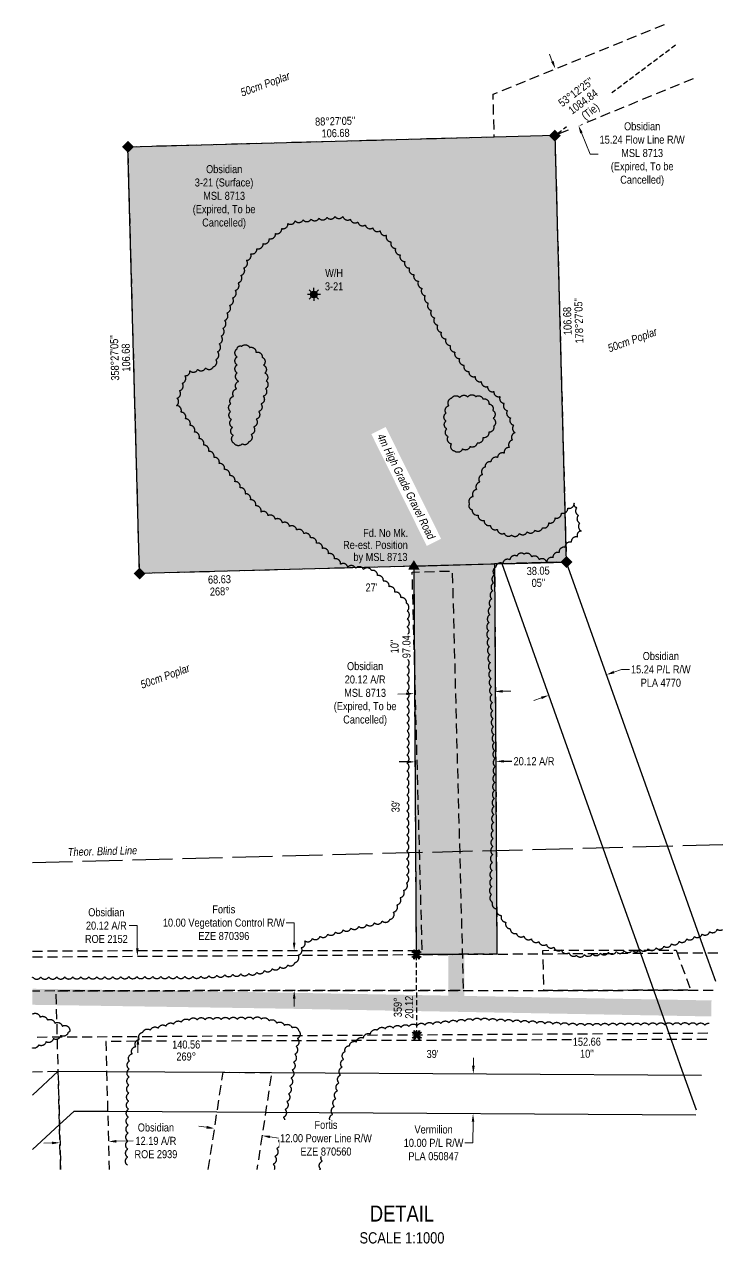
# Model space of a CAD drawing. Extents: x 624524 to 627512, y 5879835 to 5882790.
# Drawn here: x 624524 to 625402, y 5880018 to 5881541 of the extents above; entities that cross this region are included whole.
import ezdxf
from ezdxf.enums import TextEntityAlignment as Align

# ---------------------------------------------------------------- set-up
doc = ezdxf.new("R2010")
doc.units = 0
doc.header["$LTSCALE"] = 5
doc.header["$PDSIZE"] = 0.5
for name, pattern in [('0', [1, 1, 0]), ('foc-ACCESSROAD', [3.75, 2.5, -1.25]), ('foc-FLOWLINE', [3.75, 2.5, -1.25]), ('foc-TIELINE', [1.875, 1.25, -0.625]), ('foc-TRAV', [1.875, 1.25, -0.625]), ('foc-UNSURVEYED', [12.5, 10, -2.5])]:
    doc.linetypes.add(name, pattern=pattern)
doc.layers.get('Defpoints').update_dxf_attribs({"color": 9})
for name, color, linetype in [('AS-ROADS', 254, 'Continuous'), ('C-RW', 13, 'Continuous'), ('C-WS', 13, 'foc-ACCESSROAD'), ('C-WS-S', 8, 'Continuous'), ('DETAIL-T', 7, 'Continuous'), ('F-EZE', 190, 'foc-FLOWLINE'), ('F-RW', 190, 'Continuous'), ('F-WS', 190, 'foc-ACCESSROAD'), ('L-BD', 7, 'Continuous'), ('L-MON', 1, 'Continuous'), ('L-MON-T', 1, 'Continuous'), ('L-TIE', 7, 'foc-TIELINE'), ('L-USEC', 7, 'foc-UNSURVEYED'), ('P-PROPOSED', 10, 'Continuous'), ('P-PROPOSED-H', 21, 'Continuous'), ('P-TRAV', 4, 'foc-TRAV'), ('P-TXT', 4, 'Continuous'), ('T-BUSH', 110, '0'), ('T-BUSH-T', 110, 'Continuous')]:
    doc.layers.add(name, color=color, linetype=linetype)
for name, color, linetype, lineweight in [('C-AR-T', 13, 'Continuous', 9), ('C-FLOWLINE-T', 13, 'Continuous', 9), ('C-RW-T', 13, 'Continuous', 9), ('C-WS-T', 13, 'Continuous', 9), ('F-EZE-T', 190, 'Continuous', 9), ('F-RW-T', 190, 'Continuous', 9), ('T-TEXT', 48, 'Continuous', 18)]:
    doc.layers.add(name, color=color, linetype=linetype, lineweight=lineweight)
doc.styles.add('80CG', font='ARIALN.TTF', dxfattribs={"height": 10})
doc.styles.add('80L', font='ARIALN.TTF', dxfattribs={"height": 10})
doc.dimstyles.new('Compass 5 000', dxfattribs={"dimscale": 5, "dimtxt": 9, "dimasz": 2, "dimexe": 0.2, "dimexo": 0.0625, "dimgap": 0.5, "dimtad": 0, "dimtih": 1, "dimtoh": 1, "dimzin": 0, "dimdsep": 46, "dimtxsty": '80CG', "dimcen": 0.1, "dimse1": 1, "dimse2": 1, "dimclrd": 256, "dimclrt": 256, "dimaunit": 1, "dimadec": 4, "dimazin": 0, "dimtfac": 0.06, "dimtofl": 0, "dimtmove": 0, "dimatfit": 1, "dimfxl": 0.2, "dimtolj": 1, "dimtzin": 0, "dimlwd": -1, "dimarcsym": 0})

# ---------------------------------------------------------------- blocks, each defined once
blk = doc.blocks.new('*D672')
at = {"layer": 'C-AR-T', "transparency": 16777216}
for p, q in [((625000.6, 5880704.9), (624990.4, 5880704.7)), ((625121.2, 5880708.1), (625131.2, 5880708.4))]:
    blk.add_line(p, q, dxfattribs=at)
for points in [[(625000.6, 5880706.6), (625000.7, 5880703.3), (625010.6, 5880705.2)], [(625121.2, 5880709.8), (625121.3, 5880706.4), (625111.2, 5880707.8)]]:
    blk.add_solid(points, dxfattribs=at)
at = {"layer": 'Defpoints', "color": 0, "transparency": 16777216}
for p in [(625010.5, 5880707.8), (625010.6, 5880705.2), (625111.2, 5880710.4)]:
    blk.add_point(p, dxfattribs=at)
at = {"layer": 'C-AR-T', "transparency": 16777216, "insert": (624949.4, 5880704.7), "char_height": 10, "attachment_point": 5, "style": '80CG'}
blk.add_mtext('\\A1;Obsidian\\P20.12 A/R\\PMSL 8713\\P(Expired, To be\\PCancelled)', dxfattribs=at)
blk = doc.blocks.new('GAS')
h = blk.add_hatch(color=255)
h.dxf.hatch_style = 1
edge = h.paths.add_edge_path()
edge.add_arc((0, 0), 0.9, 0, 360)
for p, q in [((-0.81, 0), (-1.62, 0)), ((-0.57, 0.57), (-1.14, 1.14)), ((0, 0.81), (0, 1.62)), ((0.57, 0.57), (1.14, 1.14)), ((1.62, 0), (0.81, 0)), ((-0.57, -0.57), (-1.14, -1.14)), ((0, -0.81), (0, -1.62)), ((1.14, -1.14), (0.57, -0.57))]:
    blk.add_line(p, q)
blk.add_circle((0, 0), 0.8)
blk = doc.blocks.new('TRIA')
blk.add_hatch(color=255).paths.add_polyline_path([(-0.04, 1.52), (-1.47, -0.87), (1.39, -0.87)])
blk = doc.blocks.new('TRIAA')
blk.add_blockref('TRIA', (0, 0))
blk = doc.blocks.new('TRIB')
at = {"color": 1}
blk.add_lwpolyline([(-1.12, -0.67), (-0.04, 1.13), (1.04, -0.67)], close=True, dxfattribs=at)
blk = doc.blocks.new('TRIBB')
blk.add_blockref('TRIB', (0, 0))
blk = doc.blocks.new('TRICC')
for name in ['TRIAA', 'TRIBB']:
    blk.add_blockref(name, (0, 0))
blk = doc.blocks.new('plspike')
blk.add_blockref('TRICC', (0, 0))
blk = doc.blocks.new('TEMP')
h = blk.add_hatch(color=255)
h.dxf.hatch_style = 1
h.paths.add_polyline_path([(0, 0.25), (-0.67, 1.15), (-0.67, 0.67), (-1.15, 0.67), (-0.25, 0), (-1.15, -0.67), (-0.67, -0.67), (-0.67, -1.15), (0, -0.25), (0.67, -1.15), (0.67, -0.67), (1.15, -0.67), (0.25, 0), (1.15, 0.67), (0.67, 0.67), (0.67, 1.15)])
h.paths.add_polyline_path([(0.57, 0.85), (0.57, 0.57), (0.85, 0.57), (0.08, 0), (0.85, -0.57), (0.57, -0.57), (0.57, -0.85), (0, -0.08), (-0.57, -0.85), (-0.57, -0.57), (-0.85, -0.57), (-0.08, 0), (-0.85, 0.57), (-0.57, 0.57), (-0.57, 0.85), (0, 0.08)], flags=16)
h = blk.add_hatch(color=1)
h.dxf.hatch_style = 1
h.paths.add_polyline_path([(0, 0.08), (-0.57, 0.85), (-0.57, 0.57), (-0.85, 0.57), (-0.08, 0), (-0.85, -0.57), (-0.57, -0.57), (-0.57, -0.85), (0, -0.08), (0.57, -0.85), (0.57, -0.57), (0.85, -0.57), (0.08, 0), (0.85, 0.57), (0.57, 0.57), (0.57, 0.85)])
at = {"color": 1}
for p, q in [((-0.08, 0), (0.08, 0)), ((0, 0.08), (0, -0.08))]:
    blk.add_line(p, q, dxfattribs=at)
at = {"color": 255, "flags": 128}
blk.add_lwpolyline([(-0.25, 0), (-1.15, 0.67), (-0.67, 0.67), (-0.67, 1.15), (0, 0.25), (0.67, 1.15), (0.67, 0.67), (1.15, 0.67), (0.25, 0), (1.15, -0.67), (0.67, -0.67), (0.67, -1.15), (0, -0.25), (-0.67, -1.15), (-0.67, -0.67), (-1.15, -0.67)], close=True, dxfattribs=at)
at = {"color": 1, "flags": 128}
blk.add_lwpolyline([(-0.08, 0), (-0.85, 0.57), (-0.57, 0.57), (-0.57, 0.85), (0, 0.08), (0.57, 0.85), (0.57, 0.57), (0.85, 0.57), (0.08, 0), (0.85, -0.57), (0.57, -0.57), (0.57, -0.85), (0, -0.08), (-0.57, -0.85), (-0.57, -0.57), (-0.85, -0.57)], close=True, dxfattribs=at)
blk = doc.blocks.new('SMONA')
blk.add_hatch(color=255).paths.add_polyline_path([(0, -1.49), (1.49, 0), (0, 1.49), (-1.49, 0)])
blk = doc.blocks.new('SMONAA')
blk.add_blockref('SMONA', (0, 0))
blk = doc.blocks.new('SMONB')
at = {"color": 1}
blk.add_solid([(0, 1.2), (1.2, 0), (-1.2, 0), (0, -1.2)], dxfattribs=at)
blk = doc.blocks.new('SMONBB')
blk.add_blockref('SMONB', (0, 0))
blk = doc.blocks.new('SMONCC')
for name in ['SMONAA', 'SMONBB']:
    blk.add_blockref(name, (0, 0))
blk = doc.blocks.new('FDIBAR')
blk.add_blockref('SMONCC', (0, 0))
blk = doc.blocks.new('*D671')
at = {"layer": 'Defpoints', "color": 0, "transparency": 16777216}
for p in [(625012, 5880622.2), (625112.6, 5880622.9), (625112.6, 5880620.6)]:
    blk.add_point(p, dxfattribs=at)
at = {"layer": 'P-TXT', "transparency": 16777216}
for p, q in [((625002, 5880619.9), (624992, 5880619.9)), ((625122.6, 5880620.7), (625132.6, 5880620.7))]:
    blk.add_line(p, q, dxfattribs=at)
for points in [[(625002, 5880621.6), (625002, 5880618.3), (625012, 5880620)], [(625122.6, 5880622.3), (625122.6, 5880619), (625112.6, 5880620.6)]]:
    blk.add_solid(points, dxfattribs=at)
at = {"layer": 'P-TXT', "transparency": 16777216, "insert": (625160.3, 5880620.7), "char_height": 10, "attachment_point": 5, "style": '80CG'}
blk.add_mtext('\\A1;20.12 A/R', dxfattribs=at)
blk = doc.blocks.new('*D673')
at = {"layer": 'C-FLOWLINE-T', "transparency": 16777216}
for p, q in [((625183.2, 5881494.7), (625179.5, 5881504)), ((625219.5, 5881405.6), (625230.4, 5881378.9)), ((625230.4, 5881378.9), (625240.4, 5881378.9))]:
    blk.add_line(p, q, dxfattribs=at)
for points in [[(625184.8, 5881495.4), (625181.7, 5881494.1), (625187, 5881485.5)], [(625221.1, 5881406.2), (625218, 5881405), (625215.7, 5881414.8)]]:
    blk.add_solid(points, dxfattribs=at)
at = {"layer": 'Defpoints', "color": 0, "transparency": 16777216}
for p in [(625200.1, 5881490.8), (625228.9, 5881420.2), (625215.7, 5881414.8)]:
    blk.add_point(p, dxfattribs=at)
at = {"layer": 'C-FLOWLINE-T', "transparency": 16777216, "insert": (625295.4, 5881378.9), "char_height": 10, "attachment_point": 5, "style": '80CG'}
blk.add_mtext('\\A1;Obsidian\\P15.24 Flow Line R/W\\PMSL 8713\\P{\\A0;(Expired, To be\\PCancelled)}', dxfattribs=at)
blk = doc.blocks.new('*D674')
at = {"layer": 'C-RW-T', "transparency": 16777216}
for p, q in [((625260.2, 5880732.1), (625269.6, 5880735.4)), ((625269.6, 5880735.4), (625279.6, 5880735.4)), ((625169.5, 5880699.8), (625160.1, 5880696.5))]:
    blk.add_line(p, q, dxfattribs=at)
for points in [[(625259.6, 5880733.7), (625260.8, 5880730.5), (625250.8, 5880728.7)], [(625168.9, 5880701.4), (625170.1, 5880698.3), (625178.9, 5880703.2)]]:
    blk.add_solid(points, dxfattribs=at)
at = {"layer": 'Defpoints', "color": 0, "transparency": 16777216}
for p in [(625250.8, 5880728.7), (625251.6, 5880726.4), (625179.8, 5880700.8)]:
    blk.add_point(p, dxfattribs=at)
at = {"layer": 'C-RW-T', "transparency": 16777216, "insert": (625318.7, 5880735.4), "char_height": 10, "attachment_point": 5, "style": '80CG'}
blk.add_mtext('\\A1;\\A1;Obsidian\\P15.24 P/L R/W\\PPLA 4770', dxfattribs=at)
blk = doc.blocks.new('*D675')
at = {"layer": 'Defpoints', "color": 0, "transparency": 16777216}
for p in [(624827.7, 5880384.3), (624860.8, 5880384.3), (624827.8, 5880334.3)]:
    blk.add_point(p, dxfattribs=at)
at = {"layer": 'F-EZE-T', "transparency": 16777216}
for p, q in [((624860.8, 5880419.1), (624850.8, 5880419.1)), ((624860.8, 5880394.3), (624860.8, 5880419.1)), ((624860.9, 5880324.3), (624860.9, 5880314.3))]:
    blk.add_line(p, q, dxfattribs=at)
for points in [[(624862.5, 5880394.3), (624859.1, 5880394.3), (624860.8, 5880384.3)], [(624862.5, 5880324.3), (624859.2, 5880324.3), (624860.8, 5880334.3)]]:
    blk.add_solid(points, dxfattribs=at)
at = {"layer": 'F-EZE-T', "transparency": 16777216, "insert": (624772.9, 5880419.1), "char_height": 10, "attachment_point": 5, "style": '80CG'}
blk.add_mtext('\\A1;Fortis\\P10.00 Vegetation Control R/W\\PEZE 870396', dxfattribs=at)
blk = doc.blocks.new('*D676')
at = {"layer": 'C-AR-T', "transparency": 16777216}
for p, q in [((624664.7, 5880415.4), (624654.7, 5880415.4)), ((624664.9, 5880387.2), (624664.7, 5880415.4)), ((624665.6, 5880266.6), (624665.7, 5880256.6))]:
    blk.add_line(p, q, dxfattribs=at)
for points in [[(624666.6, 5880387.2), (624663.2, 5880387.2), (624665, 5880377.2)], [(624667.3, 5880266.6), (624664, 5880266.6), (624665.6, 5880276.6)]]:
    blk.add_solid(points, dxfattribs=at)
at = {"layer": 'Defpoints', "color": 0, "transparency": 16777216}
for p in [(624665, 5880377.2), (624773.1, 5880377.8), (624773.8, 5880277.3)]:
    blk.add_point(p, dxfattribs=at)
at = {"layer": 'C-AR-T', "transparency": 16777216, "insert": (624626.2, 5880415.4), "char_height": 10, "attachment_point": 5, "style": '80CG'}
blk.add_mtext('\\A1;Obsidian\\P20.12 A/R\\PROE 2152', dxfattribs=at)
blk = doc.blocks.new('*D677')
at = {"layer": 'Defpoints', "color": 0, "transparency": 16777216}
for p in [(625061.8, 5880230.5), (625061.5, 5880180.5), (625084.2, 5880180.4)]:
    blk.add_point(p, dxfattribs=at)
at = {"layer": 'F-RW-T', "transparency": 16777216}
for p, q in [((625084.6, 5880240.4), (625084.7, 5880250.4)), ((625084.2, 5880170.4), (625084, 5880144.1)), ((625084, 5880144.1), (625074, 5880144.1))]:
    blk.add_line(p, q, dxfattribs=at)
for points in [[(625082.9, 5880240.4), (625086.3, 5880240.4), (625084.5, 5880230.4)], [(625082.5, 5880170.4), (625085.8, 5880170.4), (625084.2, 5880180.4)]]:
    blk.add_solid(points, dxfattribs=at)
at = {"layer": 'F-RW-T', "transparency": 16777216, "insert": (625034.9, 5880144.1), "char_height": 10, "attachment_point": 5, "style": '80CG'}
blk.add_mtext('\\A1;Vermilion\\P10.00 P/L R/W\\PPLA 050847', dxfattribs=at)
blk = doc.blocks.new('*D688')
at = {"layer": 'Defpoints', "color": 0, "transparency": 16777216}
for p in [(624761.7, 5880164.6), (624821.1, 5880155.6), (624820.7, 5880153.1)]:
    blk.add_point(p, dxfattribs=at)
at = {"layer": 'F-EZE-T', "transparency": 16777216}
for p, q in [((624751.4, 5880163.6), (624741.6, 5880165.1)), ((624830.6, 5880151.6), (624841.4, 5880149.9))]:
    blk.add_line(p, q, dxfattribs=at)
for points in [[(624751.7, 5880165.3), (624751.2, 5880162), (624761.3, 5880162.1)], [(624830.8, 5880153.2), (624830.3, 5880149.9), (624820.7, 5880153.1)]]:
    blk.add_solid(points, dxfattribs=at)
at = {"layer": 'F-EZE-T', "transparency": 16777216, "insert": (624900.5, 5880149.9), "char_height": 10, "attachment_point": 5, "style": '80CG', "bg_fill": 3, "box_fill_scale": 1.1, "bg_fill_color": 256, "bg_fill_true_color": 13158600, "bg_fill_transparency": 0}
blk.add_mtext('\\A1;Fortis\\P12.00 Power Line R/W\\PEZE 870560', dxfattribs=at)
blk = doc.blocks.new('*D695')
at = {"layer": 'C-AR-T', "transparency": 16777216}
for p, q in [((624558.3, 5880144), (624548.3, 5880143.8)), ((624638.8, 5880146.1), (624659.6, 5880146.6))]:
    blk.add_line(p, q, dxfattribs=at)
for points in [[(624558.2, 5880145.7), (624558.3, 5880142.4), (624568.3, 5880144.3)], [(624638.7, 5880147.8), (624638.8, 5880144.4), (624628.8, 5880145.8)]]:
    blk.add_solid(points, dxfattribs=at)
at = {"layer": 'Defpoints', "color": 0, "transparency": 16777216}
for p in [(624568.2, 5880145.5), (624628.8, 5880147.1), (624628.8, 5880145.8)]:
    blk.add_point(p, dxfattribs=at)
at = {"layer": 'C-AR-T', "transparency": 16777216, "insert": (624688.1, 5880146.6), "char_height": 10, "attachment_point": 5, "style": '80CG'}
blk.add_mtext('\\A1;Obsidian\\P12.19 A/R\\PROE 2939', dxfattribs=at)

msp = doc.modelspace()

# ---------------------------------------------------------------- hatches: boundary and pattern name
at = {"layer": 'AS-ROADS'}
h = msp.add_hatch(color=256, dxfattribs=at)
h.dxf.hatch_style = 1
h.paths.add_polyline_path([(624971.457, 5881055.765), (624952.658, 5881048.96), (624936.828, 5881036.747), (624976.175, 5880985.749), (624994.086, 5880994.632), (624992.227, 5880998.381)])
at = {"layer": 'P-PROPOSED-H'}
h = msp.add_hatch(color=256, dxfattribs=at)
h.dxf.hatch_style = 1
h.paths.add_polyline_path([(624667.655, 5880855.151), (624653.24, 5881388.211), (625186.266, 5881402.625), (625200.681, 5880869.565)])
h = msp.add_hatch(color=256, dxfattribs=at)
h.dxf.hatch_style = 1
h.paths.add_polyline_path([(625013.486, 5880379.3), (625010.55, 5880864.423), (625111.101, 5880867.143), (625114.05, 5880379.908)])

# ---------------------------------------------------------------- linework, layer by layer
at = {"layer": 'AS-ROADS', "const_width": 20, "flags": 128}
for points in [[(625063.22, 5880314.671), (625063.575, 5880483.541), (625061.595, 5880697.376), (625051.005, 5880821.141), (625028.95, 5880901.841), (624983.02, 5880994.446), (624949.88, 5881086.006), (624912.44, 5881187.391), (624893.935, 5881183.616), (624879.75, 5881155.161), (624892.99, 5881109.931), (624985.15, 5880990.481)], [(624533.847, 5880326.576), (624834.065, 5880322.006), (625381.826, 5880311.998)]]:
    msp.add_lwpolyline(points, dxfattribs=at)
at = {"layer": 'C-RW'}
msp.add_lwpolyline([(625363.233, 5880184.793), (625345.496, 5880234.679), (625329.573, 5880279.463), (625307.74, 5880340.865), (625289.958, 5880390.882), (625255.213, 5880488.607), (625246.801, 5880512.265), (625120.512, 5880867.457), (625200.681, 5880869.565), (625327.046, 5880514.383), (625370.863, 5880390.957), (625386.809, 5880346.092)], dxfattribs=at)
at = {"layer": 'C-WS', "flags": 128}
for points in [[(625359.087, 5881473.168), (625186.41, 5881402.101), (625200.681, 5880869.565), (625120.691, 5880867.438), (625111.101, 5880867.143), (625114.05, 5880379.908), (625013.486, 5880379.3), (625010.55, 5880864.346), (624667.655, 5880855.151), (624653.24, 5881388.211), (625110.625, 5881400.58), (625109.224, 5881453.823), (625323.519, 5881541.011)], [(624533.847, 5880376.397), (625391.998, 5880381.59)], [(624569.082, 5880111.051), (624567.701, 5880166.987), (624566.056, 5880233.568), (624563.567, 5880334.081), (625071.97, 5880334.474), (625172.667, 5880334.552), (625355.799, 5880334.695), (625385.147, 5880334.718)], [(625377.285, 5880280.933), (624533.847, 5880275.829)], [(625376.168, 5880273.288), (624625.561, 5880270.831), (624626.532, 5880233.2), (624627.821, 5880183.162), (624629.679, 5880111.051)]]:
    msp.add_lwpolyline(points, dxfattribs=at)
at = {"layer": 'F-EZE', "flags": 128}
for points in [[(624533.847, 5880383.459), (624562.974, 5880384.113), (625020.611, 5880384.468), (625017.604, 5880498.787), (625008.183, 5880857.065), (625058.193, 5880858.382), (625067.616, 5880500.104), (625071.97, 5880334.474), (624563.567, 5880334.081), (624533.847, 5880333.414)], [(624753.576, 5880111.051), (624764.404, 5880182.326), (624771.998, 5880232.308), (624832.669, 5880231.934), (624825.073, 5880181.953), (624814.3, 5880111.051)]]:
    msp.add_lwpolyline(points, dxfattribs=at)
msp.add_lwpolyline([(625338.017, 5880384.712), (625355.799, 5880334.695), (625172.667, 5880334.552), (625171.351, 5880384.586), (625338.017, 5880384.712)], close=True, dxfattribs=at)
at = {"layer": 'F-RW'}
for points in [[(624533.847, 5880203.831), (624566.056, 5880233.568), (624626.532, 5880233.2), (624771.998, 5880232.308), (624832.669, 5880231.934), (625369.644, 5880228.655)], [(625362.338, 5880178.668), (624825.073, 5880181.953), (624764.404, 5880182.326), (624627.821, 5880183.162), (624585.493, 5880183.419), (624567.701, 5880166.987), (624533.847, 5880135.724)]]:
    msp.add_lwpolyline(points, dxfattribs=at)
at = {"layer": 'F-WS', "flags": 128}
msp.add_lwpolyline([(624533.847, 5880232.825), (624566.056, 5880233.568), (624567.701, 5880166.987), (624569.082, 5880111.051)], dxfattribs=at)
at = {"layer": 'L-TIE'}
msp.add_line((625337.204, 5881514.908), (625186.41, 5881402.101), dxfattribs=at)
at = {"layer": 'L-USEC', "flags": 128}
msp.add_lwpolyline([(624533.847, 5880494.34), (625402.114, 5880516.968)], dxfattribs=at)
at = {"layer": 'P-PROPOSED', "flags": 128}
for points in [[(624667.655, 5880855.151), (624653.24, 5881388.211), (625186.266, 5881402.625), (625200.681, 5880869.565)], [(625013.486, 5880379.3), (625010.55, 5880864.423), (625111.101, 5880867.143), (625114.05, 5880379.908)]]:
    msp.add_lwpolyline(points, close=True, dxfattribs=at)
at = {"layer": 'P-TRAV'}
msp.add_line((625014.094, 5880278.735), (625013.486, 5880379.3), dxfattribs=at)
at = {"layer": 'T-BUSH', "flags": 128}
for points in [[(624533.847, 5880350.565, 0.03127846), (624534.32, 5880351.163, 0.52056705), (624544.316, 5880351.21, 0.52056705), (624554.313, 5880351.257, 0.52056705), (624564.309, 5880351.304, 0.52056705), (624574.306, 5880351.351, 0.52056705), (624584.302, 5880351.398, 0.52056705), (624594.299, 5880351.445, 0.52056705), (624604.295, 5880351.493, 0.52056705), (624614.292, 5880351.54, 0.52056705), (624624.289, 5880351.587, 0.52056705), (624634.285, 5880351.634, 0.52056705), (624644.282, 5880351.681, 0.52056705), (624654.278, 5880351.728, 0.52056705), (624664.275, 5880351.775, 0.52056705), (624674.271, 5880351.822, 0.52056705), (624684.268, 5880351.869, 0.52056705), (624694.264, 5880351.916, 0.52056705), (624704.261, 5880351.963, 0.52056705), (624714.257, 5880352.01, 0.52056705), (624724.254, 5880352.057, 0.52056705), (624734.25, 5880352.104, 0.52056705), (624744.243, 5880352.264, 0.52056705), (624754.224, 5880352.837, 0.52056705), (624764.204, 5880353.41, 0.52056705), (624774.184, 5880353.982, 0.52056705), (624784.164, 5880354.555, 0.52056705), (624794.145, 5880355.127, 0.52056705), (624804.125, 5880355.7, 0.52056705), (624814.007, 5880356.94, 0.52056705), (624823.73, 5880359.263, 0.52056705), (624833.453, 5880361.586, 0.52056705), (624843.176, 5880363.909, 0.52056705), (624852.899, 5880366.231, 0.52056705), (624861.897, 5880369.409, 0.52056705), (624865.782, 5880378.62, 0.52056705), (624869.666, 5880387.832, 0.52056705), (624873.894, 5880396.652, 0.52056705), (624883.523, 5880399.341, 0.52056705), (624893.151, 5880402.03, 0.52056705), (624902.779, 5880404.72, 0.52056705), (624912.407, 5880407.409, 0.52056705), (624922.057, 5880410.011, 0.52056705), (624931.804, 5880412.232, 0.52056705), (624941.551, 5880414.453, 0.52056705), (624951.297, 5880416.675, 0.52056705), (624961.044, 5880418.896, 0.52056705), (624970.791, 5880421.117, 0.52056705), (624980.537, 5880423.339, 0.52056705), (624984.829, 5880432.324, 0.52056705), (624989.065, 5880441.379, 0.52056705), (624993.301, 5880450.434, 0.52056705), (624997.537, 5880459.489, 0.52056705), (625001.33, 5880468.642, 0.52056705), (625001.352, 5880478.639, 0.52056705), (625001.373, 5880488.635, 0.52056705), (625001.395, 5880498.632, 0.52056705), (625001.416, 5880508.629, 0.52056705), (625001.438, 5880518.625, 0.52056705), (625001.459, 5880528.622, 0.52056705), (625001.481, 5880538.619, 0.52056705), (625001.502, 5880548.615, 0.52056705), (625001.524, 5880558.612, 0.52056705), (625001.545, 5880568.608, 0.52056705), (625001.567, 5880578.605, 0.52056705), (625001.588, 5880588.602, 0.52056705), (625001.61, 5880598.598, 0.52056705), (625001.631, 5880608.595, 0.52056705), (625001.653, 5880618.591, 0.52056705), (625001.674, 5880628.588, 0.52056705), (625001.695, 5880638.585, 0.52056705), (625001.717, 5880648.581, 0.52056705), (625001.738, 5880658.578, 0.52056705), (625001.76, 5880668.575, 0.52056705), (625001.781, 5880678.571, 0.52056705), (625001.803, 5880688.568, 0.52056705), (625001.824, 5880698.564, 0.52056705), (625001.846, 5880708.561, 0.52056705), (625001.867, 5880718.558, 0.52056705), (625001.889, 5880728.554, 0.52056705), (625001.91, 5880738.551, 0.52056705), (625001.932, 5880748.548, 0.52056705), (625001.953, 5880758.544, 0.52056705), (625001.975, 5880768.541, 0.52056705), (625001.996, 5880778.537, 0.52056705), (625002.018, 5880788.534, 0.52056705), (625002.039, 5880798.531, 0.52056705), (625002.06, 5880808.527, 0.52056705), (625001.11, 5880818.108, 0.52056705), (624993.864, 5880824.994, 0.52056705), (624986.617, 5880831.88, 0.52056705), (624979.371, 5880838.767, 0.52056705), (624972.124, 5880845.653, 0.52056705), (624964.878, 5880852.539, 0.52056705), (624957.402, 5880858.952, 0.52056705), (624947.505, 5880860.36, 0.52056705), (624937.608, 5880861.767, 0.52056705), (624927.711, 5880863.174, 0.52056705), (624918.806, 5880866.74, 0.52056705), (624911.298, 5880873.339, 0.52056705), (624903.789, 5880879.938, 0.52056705), (624896.28, 5880886.537, 0.52056705), (624888.771, 5880893.136, 0.52056705), (624881.262, 5880899.736, 0.52056705), (624872.904, 5880905.074, 0.52056705), (624863.965, 5880909.549, 0.52056705), (624855.026, 5880914.024, 0.52056705), (624846.087, 5880918.499, 0.52056705), (624837.148, 5880922.974, 0.52056705), (624828.209, 5880927.449, 0.52056705), (624819.353, 5880932.031, 0.52056705), (624812.828, 5880939.605, 0.52056705), (624806.304, 5880947.179, 0.52056705), (624799.779, 5880954.753, 0.52056705), (624793.254, 5880962.326, 0.52056705), (624786.73, 5880969.9, 0.52056705), (624780.205, 5880977.474, 0.52056705), (624773.681, 5880985.048, 0.52056705), (624767.156, 5880992.621, 0.52056705), (624760.631, 5881000.195, 0.52056705), (624754.107, 5881007.769, 0.52056705), (624747.653, 5881015.397, 0.52056705), (624742.018, 5881023.654, 0.52056705), (624736.383, 5881031.912, 0.52056705), (624730.748, 5881040.169, 0.52056705), (624725.113, 5881048.426, 0.52056705), (624719.478, 5881056.683, 0.52056705), (624713.843, 5881064.94, 0.52056705), (624714.414, 5881074.016, 0.52056705), (624717.715, 5881083.452, 0.52056705), (624721.016, 5881092.887, 0.52056705), (624724.317, 5881102.323, 0.52056705), (624730.451, 5881108.416, 0.52056705), (624740.301, 5881110.123, 0.52056705), (624750.151, 5881111.83, 0.52056705), (624760, 5881113.537, 0.52056705), (624762.967, 5881122.483, 0.52056705), (624765.168, 5881132.234, 0.52056705), (624767.369, 5881141.985, 0.52056705), (624769.569, 5881151.737, 0.52056705), (624771.77, 5881161.488, 0.52056705), (624773.97, 5881171.24, 0.52056705), (624776.818, 5881180.797, 0.52056705), (624780.335, 5881190.155, 0.52056705), (624783.852, 5881199.513, 0.52056705), (624787.368, 5881208.87, 0.52056705), (624790.885, 5881218.228, 0.52056705), (624794.402, 5881227.586, 0.52056705), (624797.918, 5881236.943, 0.52056705), (624801.435, 5881246.301, 0.52056705), (624806.48, 5881254.558, 0.52056705), (624814.242, 5881260.858, 0.52056705), (624822.003, 5881267.158, 0.52056705), (624829.765, 5881273.458, 0.52056705), (624837.526, 5881279.758, 0.52056705), (624845.288, 5881286.058, 0.52056705), (624853.049, 5881292.359, 0.52056705), (624862.063, 5881295.653, 0.52056705), (624872.002, 5881296.727, 0.52056705), (624881.941, 5881297.801, 0.52056705), (624891.88, 5881298.876, 0.52056705), (624901.818, 5881299.95, 0.52056705), (624911.757, 5881301.025, 0.52056705), (624921.583, 5881301.237, 0.52056705), (624930.911, 5881297.642, 0.52056705), (624940.239, 5881294.047, 0.52056705), (624949.567, 5881290.452, 0.52056705), (624958.894, 5881286.857, 0.52056705), (624968.222, 5881283.262, 0.52056705), (624975.984, 5881277.666, 0.52056705), (624981.713, 5881269.474, 0.52056705), (624987.442, 5881261.282, 0.52056705), (624993.171, 5881253.09, 0.52056705), (624998.9, 5881244.898, 0.52056705), (625004.629, 5881236.706, 0.52056705), (625010.359, 5881228.514, 0.52056705), (625016.088, 5881220.322, 0.52056705), (625020.415, 5881211.352, 0.52056705), (625024.333, 5881202.155, 0.52056705), (625028.251, 5881192.958, 0.52056705), (625032.169, 5881183.761, 0.52056705), (625036.088, 5881174.565, 0.52056705), (625040.006, 5881165.368, 0.52056705), (625044.455, 5881156.464, 0.52056705), (625050.151, 5881148.249, 0.52056705), (625055.846, 5881140.034, 0.52056705), (625061.542, 5881131.818, 0.52056705), (625067.238, 5881123.603, 0.52056705), (625072.933, 5881115.387, 0.52056705), (625078.874, 5881107.401, 0.52056705), (625086.68, 5881101.156, 0.52056705), (625094.486, 5881094.911, 0.52056705), (625102.292, 5881088.666, 0.52056705), (625110.098, 5881082.421, 0.52056705), (625117.904, 5881076.176, 0.52056705), (625122.963, 5881067.818, 0.52056705), (625126.995, 5881058.671, 0.52056705), (625131.027, 5881049.524, 0.52056705), (625135.06, 5881040.376, 0.52056705), (625136.811, 5881031.176, 0.52056705), (625133.207, 5881021.852, 0.52056705), (625129.602, 5881012.528, 0.52056705), (625123.12, 5881005.522, 0.52056705), (625114.775, 5881000.017, 0.52056705), (625106.431, 5880994.512, 0.52056705), (625099.221, 5880988.118, 0.52056705), (625095.864, 5880978.702, 0.52056705), (625092.507, 5880969.286, 0.52056705), (625088.695, 5880960.065, 0.52056705), (625084.157, 5880951.158, 0.52056705), (625079.619, 5880942.251, 0.52056705), (625083.093, 5880934.844, 0.52056705), (625090.547, 5880928.182, 0.52056705), (625098, 5880921.521, 0.52056705), (625105.756, 5880915.28, 0.52056705), (625114.449, 5880910.344, 0.52056705), (625123.142, 5880905.407, 0.52056705), (625132.254, 5880903.157, 0.52056705), (625142.037, 5880905.209, 0.52056705), (625151.821, 5880907.261, 0.52056705), (625161.605, 5880909.314, 0.52056705), (625170.953, 5880912.306, 0.52056705), (625178.842, 5880918.446, 0.52056705), (625186.732, 5880924.585, 0.52056705), (625194.621, 5880930.724, 0.52056705), (625202.51, 5880936.863, 0.52056705), (625210.4, 5880943.002, 0.52056705), (625213.948, 5880937.734, 0.52056705), (625215.76, 5880927.903, 0.52056705), (625217.572, 5880918.072, 0.52056705), (625219.383, 5880908.24, 0.52056705), (625214.469, 5880900.807, 0.52056705), (625206.847, 5880894.338, 0.52056705), (625199.226, 5880887.869, 0.52056705), (625191.605, 5880881.399, 0.52056705), (625183.984, 5880874.93, 0.52056705), (625176.226, 5880869.209, 0.52056705), (625166.813, 5880872.575, 0.52056705), (625157.401, 5880875.941, 0.52056705), (625147.988, 5880879.307, 0.52056705), (625138.969, 5880876.97, 0.52056705), (625130.109, 5880872.341, 0.52056705), (625121.249, 5880867.711, 0.52056705), (625112.388, 5880863.082, 0.52056705), (625110.959, 5880853.342, 0.52056705), (625109.806, 5880843.412, 0.52056705), (625108.653, 5880833.483, 0.52056705), (625107.5, 5880823.553, 0.52056705), (625106.347, 5880813.623, 0.52056705), (625105.194, 5880803.693, 0.52056705), (625104.041, 5880793.763, 0.52056705), (625103.59, 5880783.81, 0.52056705), (625104.104, 5880773.827, 0.52056705), (625104.619, 5880763.844, 0.52056705), (625105.133, 5880753.86, 0.52056705), (625105.648, 5880743.877, 0.52056705), (625106.162, 5880733.893, 0.52056705), (625106.677, 5880723.91, 0.52056705), (625107.191, 5880713.927, 0.52056705), (625107.706, 5880703.943, 0.52056705), (625108.221, 5880693.96, 0.52056705), (625108.735, 5880683.977, 0.52056705), (625109.25, 5880673.993, 0.52056705), (625109.764, 5880664.01, 0.52056705), (625110.279, 5880654.026, 0.52056705), (625110.793, 5880644.043, 0.52056705), (625111.308, 5880634.06, 0.52056705), (625111.822, 5880624.076, 0.52056705), (625111.999, 5880614.089, 0.52056705), (625111.692, 5880604.097, 0.52056705), (625111.386, 5880594.105, 0.52056705), (625111.079, 5880584.113, 0.52056705), (625110.772, 5880574.122, 0.52056705), (625110.466, 5880564.13, 0.52056705), (625110.159, 5880554.138, 0.52056705), (625109.852, 5880544.146, 0.52056705), (625109.546, 5880534.154, 0.52056705), (625109.239, 5880524.162, 0.52056705), (625108.932, 5880514.17, 0.52056705), (625108.626, 5880504.178, 0.52056705), (625108.319, 5880494.186, 0.52056705), (625108.013, 5880484.194, 0.52056705), (625107.706, 5880474.202, 0.52056705), (625107.399, 5880464.21, 0.52056705), (625107.093, 5880454.218, 0.52056705), (625108.32, 5880444.67, 0.52056705), (625113.915, 5880436.386, 0.52056705), (625119.51, 5880428.102, 0.52056705), (625125.105, 5880419.818, 0.52056705), (625130.7, 5880411.533, 0.52056705), (625138.244, 5880405.737, 0.52056705), (625147.627, 5880402.288, 0.52056705), (625157.01, 5880398.839, 0.52056705), (625166.393, 5880395.39, 0.52056705), (625175.775, 5880391.941, 0.52056705), (625185.158, 5880388.492, 0.52056705), (625194.541, 5880385.043, 0.52056705), (625203.924, 5880381.594, 0.52056705), (625213.328, 5880378.306, 0.52056705), (625223.282, 5880379.228, 0.52056705), (625233.236, 5880380.149, 0.52056705), (625243.19, 5880381.071, 0.52056705), (625253.144, 5880381.992, 0.52056705), (625263.098, 5880382.914, 0.52056705), (625273.052, 5880383.835, 0.52056705), (625283.006, 5880384.756, 0.52056705), (625292.96, 5880385.678, 0.52056705), (625302.914, 5880386.599, 0.52056705), (625312.869, 5880387.521, 0.52056705), (625322.575, 5880389.664, 0.52056705), (625332.1, 5880392.697, 0.52056705), (625341.626, 5880395.729, 0.52056705), (625351.151, 5880398.762, 0.52056705), (625360.677, 5880401.795, 0.52056705), (625370.202, 5880404.827, 0.52056705), (625379.728, 5880407.86, 0.52056705), (625389.253, 5880410.892, 0.31479311), (625396.238, 5880410.601)], [(624533.847, 5880305.522, -0.02517389), (624534.17, 5880305.014, -0.52056705), (624543.412, 5880301.206, -0.52056705), (624552.655, 5880297.397, -0.52056705), (624561.898, 5880293.589, -0.52056705), (624571.141, 5880289.781, -0.52056705), (624580.383, 5880285.972, -0.52056705), (624578.379, 5880282.093, -0.52056705), (624569.185, 5880278.17, -0.52056705), (624559.99, 5880274.246, -0.52056705), (624550.796, 5880270.323, -0.52056705), (624541.601, 5880266.399, -0.41505742), (624533.847, 5880262.676, -0.41505742)], [(624652.557, 5880116.318, -0.52056705), (624652.738, 5880126.313, -0.52056705), (624652.92, 5880136.308, -0.52056705), (624653.102, 5880146.303, -0.52056705), (624653.284, 5880156.298, -0.52056705), (624653.465, 5880166.293, -0.52056705), (624653.647, 5880176.288, -0.52056705), (624653.829, 5880186.283, -0.52056705), (624654.01, 5880196.278, -0.52056705), (624654.192, 5880206.273, -0.52056705), (624654.374, 5880216.268, -0.52056705), (624654.556, 5880226.263, -0.52056705), (624654.737, 5880236.258, -0.52056705), (624654.919, 5880246.253, -0.52056705), (624658.431, 5880255.43, -0.52056705), (624662.9, 5880264.372, -0.52056705), (624667.37, 5880273.314, -0.52056705), (624671.84, 5880282.255, -0.52056705), (624681.33, 5880284.973, -0.52056705), (624691.015, 5880287.448, -0.52056705), (624700.701, 5880289.924, -0.52056705), (624710.386, 5880292.4, -0.52056705), (624720.071, 5880294.875, -0.52056705), (624729.756, 5880297.351, -0.52056705), (624739.702, 5880297.858, -0.52056705), (624749.698, 5880297.987, -0.52056705), (624759.694, 5880298.116, -0.52056705), (624769.689, 5880298.245, -0.52056705), (624779.685, 5880298.373, -0.52056705), (624789.681, 5880298.502, -0.52056705), (624799.677, 5880298.631, -0.52056705), (624809.673, 5880298.76, -0.52056705), (624819.669, 5880298.889, -0.52056705), (624829.324, 5880296.583, -0.52056705), (624838.902, 5880293.72, -0.52056705), (624848.48, 5880290.857, -0.52056705), (624858.058, 5880287.995, -0.52056705), (624866.398, 5880284.355, -0.52056705), (624864.811, 5880274.485, -0.52056705), (624863.224, 5880264.615, -0.52056705), (624861.638, 5880254.745, -0.52056705), (624860.051, 5880244.875, -0.52056705), (624858.464, 5880235.005, -0.52056705), (624856.877, 5880225.135, -0.52056705), (624855.291, 5880215.265, -0.52056705), (624853.699, 5880205.396, -0.52056705), (624851.59, 5880195.625, -0.52056705), (624849.48, 5880185.853, -0.52056705), (624847.371, 5880176.082, -0.52056705), (624845.262, 5880166.31, -0.52056705), (624843.152, 5880156.539, -0.52056705), (624841.043, 5880146.767, -0.52056705), (624838.934, 5880136.995, -0.52056705), (624836.825, 5880127.224, -0.52056705), (624834.715, 5880117.452, -0.28910267), (624835.91, 5880111.051, -0.28910267)], [(624892.852, 5880111.051, -0.03913989), (624893.702, 5880111.484, -0.52056705), (624895.862, 5880121.244, -0.52056705), (624898.023, 5880131.005, -0.52056705), (624900.183, 5880140.765, -0.52056705), (624902.344, 5880150.525, -0.52056705), (624904.504, 5880160.286, -0.52056705), (624906.665, 5880170.046, -0.52056705), (624908.825, 5880179.807, -0.52056705), (624910.883, 5880189.588, -0.52056705), (624912.814, 5880199.397, -0.52056705), (624914.745, 5880209.205, -0.52056705), (624916.676, 5880219.014, -0.52056705), (624918.607, 5880228.822, -0.52056705), (624920.538, 5880238.63, -0.52056705), (624922.469, 5880248.439, -0.52056705), (624924.4, 5880258.247, -0.52056705), (624929.922, 5880265.451, -0.52056705), (624938.645, 5880270.335, -0.52056705), (624947.367, 5880275.219, -0.52056705), (624956.09, 5880280.102, -0.52056705), (624964.812, 5880284.986, -0.52056705), (624974.538, 5880286.654, -0.52056705), (624984.49, 5880287.597, -0.52056705), (624994.442, 5880288.539, -0.52056705), (625004.394, 5880289.481, -0.52056705), (625014.347, 5880290.423, -0.52056705), (625024.299, 5880291.365, -0.52056705), (625034.251, 5880292.307, -0.52056705), (625044.203, 5880293.25, -0.52056705), (625054.155, 5880294.192, -0.52056705), (625064.107, 5880295.134, -0.52056705), (625074.059, 5880296.076, -0.52056705), (625084.012, 5880297.018, -0.52056705), (625093.97, 5880297.6, -0.52056705), (625103.95, 5880297.019, -0.52056705), (625113.93, 5880296.439, -0.52056705), (625123.91, 5880295.859, -0.52056705), (625133.889, 5880295.278, -0.52056705), (625143.869, 5880294.698, -0.52056705), (625153.849, 5880294.117, -0.52056705), (625163.829, 5880293.537, -0.52056705), (625173.808, 5880292.956, -0.52056705), (625183.788, 5880292.376, -0.52056705), (625193.768, 5880291.795, -0.52056705), (625203.748, 5880291.215, -0.52056705), (625213.727, 5880290.634, -0.52056705), (625223.722, 5880290.647, -0.52056705), (625233.718, 5880290.732, -0.52056705), (625243.715, 5880290.818, -0.52056705), (625253.711, 5880290.903, -0.52056705), (625263.707, 5880290.988, -0.52056705), (625273.703, 5880291.073, -0.52056705), (625283.7, 5880291.158, -0.52056705), (625293.696, 5880291.243, -0.52056705), (625303.692, 5880291.328, -0.52056705), (625313.688, 5880291.414, -0.52056705), (625323.685, 5880291.499, -0.52056705), (625333.681, 5880291.584, -0.52056705), (625343.677, 5880291.669, -0.52056705), (625353.673, 5880291.709, -0.52056705), (625363.665, 5880291.4, -0.52056705), (625373.657, 5880291.092, -0.26178605), (625379.124, 5880293.514)]]:
    msp.add_lwpolyline(points, format="xyb", dxfattribs=at)
for points in [[(624789.424, 5881105.795, -0.52056705), (624789.424, 5881115.792, -0.52056705), (624789.424, 5881125.788, -0.52056705), (624789.424, 5881135.785, -0.52056705), (624795.28, 5881139.044, -0.52056705), (624805.116, 5881137.5, -0.52056705), (624813.054, 5881131.424, -0.52056705), (624820.968, 5881125.333, -0.52056705), (624822.621, 5881115.474, -0.52056705), (624824.274, 5881105.615, -0.52056705), (624825.928, 5881095.756, -0.52056705), (624825.133, 5881086.053, -0.52056705), (624822.245, 5881076.483, -0.52056705), (624819.358, 5881066.912, -0.52056705), (624816.47, 5881057.342, -0.52056705), (624813.491, 5881047.8, -0.52056705), (624810.271, 5881038.337, -0.52056705), (624807.051, 5881028.873, -0.52056705), (624803.831, 5881019.409, -0.52056705), (624795.811, 5881017.115, -0.52056705), (624785.834, 5881017.744, -0.52056705), (624784.709, 5881027.654, -0.52056705), (624783.608, 5881037.59, -0.52056705), (624782.507, 5881047.526, -0.52056705), (624781.407, 5881057.462, -0.52056705), (624781.479, 5881067.242, -0.52056705), (624785.129, 5881076.549, -0.52056705), (624788.778, 5881085.856, -0.52056705), (624791.472, 5881095.249, -0.52056705)], [(625057.631, 5881074.405, -0.52056705), (625067.611, 5881074.984, -0.52056705), (625077.591, 5881075.563, -0.52056705), (625087.57, 5881076.142, -0.52056705), (625096.409, 5881073.243, -0.52056705), (625104.103, 5881066.862, -0.52056705), (625108.835, 5881058.99, -0.52056705), (625109.366, 5881049.008, -0.52056705), (625109.898, 5881039.025, -0.52056705), (625103.822, 5881031.702, -0.52056705), (625096.525, 5881024.87, -0.52056705), (625089.227, 5881018.038, -0.52056705), (625080.458, 5881013.72, -0.52056705), (625070.926, 5881010.709, -0.52056705), (625061.456, 5881007.838, -0.52056705), (625057.244, 5881016.903, -0.52056705), (625053.031, 5881025.969, -0.52056705), (625051.454, 5881035.774, -0.52056705), (625050.339, 5881045.708, -0.52056705), (625050.452, 5881055.487, -0.52056705), (625053.999, 5881064.834, -0.52056705)]]:
    msp.add_lwpolyline(points, format="xyb", close=True, dxfattribs=at)

# ---------------------------------------------------------------- block references
at = {"layer": 'C-WS-S', "xscale": 4.9983198, "yscale": 4.9983198, "zscale": 4.9983198}
msp.add_blockref('GAS', (624885.395, 5881203.701), dxfattribs=at)
at = {"layer": 'L-MON', "color": 6, "xscale": 4.9983198, "yscale": 4.9983198, "zscale": 4.9983198}
for name, p in [('FDIBAR', (624653.24, 5881388.211)), ('FDIBAR', (625200.86, 5880869.546)), ('FDIBAR', (624667.655, 5880855.151)), ('TEMP', (625013.486, 5880379.3))]:
    msp.add_blockref(name, p, dxfattribs=at)
at = {"layer": 'L-MON', "xscale": 4.9983198, "yscale": 4.9983198, "zscale": 4.9983198}
for name, p in [('plspike', (625010.55, 5880864.346)), ('TEMP', (625014.094, 5880278.735))]:
    msp.add_blockref(name, p, dxfattribs=at)

# ---------------------------------------------------------------- texts
at = {"layer": 'C-WS-T', "insert": (624731.579, 5881365.229), "char_height": 9.99664, "attachment_point": 1, "style": '80L'}
msp.add_mtext_dynamic_manual_height_columns('\\pi19.186;Obsidian\\P\\pi5.0738;3-21 (Surface)\\P\\pi15.691;MSL 8713\\P\\pi2.5406;(Expired, To be\\P\\pi14.348;Cancelled)', width=82.19025, gutter_width=50, heights=[0], dxfattribs=at)
at = {"layer": 'C-WS-T', "insert": (624910.635, 5881222.108), "char_height": 9.9966, "width": 21.40249, "attachment_point": 5, "style": '80CG'}
msp.add_mtext('\\A1;W/H\\P3-21', dxfattribs=at)
at = {"layer": 'DETAIL-T', "color": 3, "insert": (624995.422, 5880042.075), "char_height": 20, "width": 105.50559, "attachment_point": 5, "style": '80CG'}
msp.add_mtext('DETAIL \\P{\\H0.7x;SCALE 1:1000}', dxfattribs=at)
at = {"layer": 'L-BD', "style": '80L'}
for s, height, rotation, p in [("88°27'05''", 9.9966, 1.549, (624912.09, 5881420.211)), ('106.68', 9.9966, 1.549, (624912.495, 5881405.222)), ("178°27'05''", 9.99664, 91.549, (625216.282, 5881170.941)), ('106.68', 9.9966, 91.549, (625202.042, 5881170.556)), ("358°27'05''", 9.99664, 91.549, (624636.508, 5881124.46)), ('106.68', 9.9966, 91.549, (624650.748, 5881124.845)), ('38.05', 9.9966, 1.5724, (625165.533, 5880858.622)), ('68.63', 9.9966, 1.5361, (624767.442, 5880847.866)), ("27'", 9.9966, 1.5361, (624957.473, 5880837.948)), ("05''", 9.9966, 1.5724, (625165.945, 5880843.633)), ('268°', 9.9966, 1.5361, (624767.844, 5880832.876)), ("10''", 9.9966, 90.3467, (624986.165, 5880764.133)), ("39'", 9.9966, 90.3467, (624987.373, 5880564.447)), ('359°', 9.9966, 90.3467, (624990.142, 5880313.478)), ('20.12', 9.9966, 90.3467, (625004.386, 5880313.564))]:
    msp.add_text(s, height=height, rotation=rotation, dxfattribs=at).set_placement(p, align=Align.MIDDLE)
at = {"layer": 'L-MON-T', "insert": (624920.885, 5880910.885), "char_height": 9.99239, "attachment_point": 1, "line_spacing_factor": 0.900382, "style": '80L'}
msp.add_mtext_dynamic_manual_height_columns('\\pi26.089;Fd. No Mk.\\P\\pi1.0061;Re-est. Position\\P\\pi13.943;by MSL 8713', width=80.12734, gutter_width=50.021, heights=[0], dxfattribs=at)
at = {"layer": 'L-USEC', "insert": (624578.035, 5880512.309), "char_height": 9.99664, "attachment_point": 1, "rotation": 1.492795, "style": '80L'}
msp.add_mtext_dynamic_manual_height_columns('{\\fArial Narrow|b0|i1|c0|p34;Theor. Blind Line}', width=136.64553, gutter_width=50, heights=[0], dxfattribs=at)
at = {"layer": 'T-BUSH-T', "char_height": 10, "attachment_point": 1, "rotation": 20, "style": '80L'}
for insert in [(624791.297, 5881459.734), (625249.913, 5881140.296), (624666.22, 5880720.165)]:
    msp.add_mtext_dynamic_manual_height_columns('\\pi1.4006;{\\fArial Narrow|b0|i1|c0|p34;50cm Poplar}', width=67.3101, gutter_width=50, heights=[0], dxfattribs=dict(at, insert=insert))

# ---------------------------------------------------------------- dimensions: what is measured, and where the dimension line sits
at = {"layer": 'C-AR-T', "color": 1}
dim = msp.add_linear_dim(base=(624628.782, 5880145.837), p1=(624568.232, 5880145.496), p2=(624628.751, 5880147.055), angle=1.475771, text='Obsidian\\P12.19 A/R\\PROE 2939', dimstyle='Compass 5 000', dxfattribs=at)
dim.commit()
dim.dimension.update_dxf_attribs({"geometry": '*D695', "text_midpoint": (624688.1, 5880146.63), "dimtype": 161})
at = {"layer": 'C-RW-T'}
dim = msp.add_aligned_dim(p1=(625179.77, 5880700.79), p2=(625251.631, 5880726.357), distance=2.531, text='\\A1;Obsidian\\P15.24 P/L R/W\\PPLA 4770', dimstyle='Compass 5 000', dxfattribs=at)
dim.commit()
dim.dimension.update_dxf_attribs({"geometry": '*D674', "text_midpoint": (625318.712, 5880735.445)})
at = {"layer": 'F-EZE-T'}
dim = msp.add_linear_dim(base=(624860.811, 5880384.344), p1=(624827.758, 5880334.285), p2=(624827.719, 5880384.319), angle=90.044453, text='Fortis\\P10.00 Vegetation Control R/W\\PEZE 870396', dimstyle='Compass 5 000', dxfattribs=at)
dim.commit()
dim.dimension.update_dxf_attribs({"geometry": '*D675', "text_midpoint": (624772.851, 5880419.069), "dimtype": 161})
at = {"layer": 'P-TXT', "color": 6}
dim = msp.add_linear_dim(base=(625112.593, 5880620.591), p1=(625012.015, 5880622.246), p2=(625112.58, 5880622.855), angle=0.346749, text='20.12 A/R', dimstyle='Compass 5 000', dxfattribs=at)
dim.commit()
dim.dimension.update_dxf_attribs({"geometry": '*D671', "text_midpoint": (625160.328, 5880620.712), "dimtype": 161})

# ---------------------------------------------------------------- next in the draw order: texts
at = {"layer": 'L-BD', "char_height": 9.99664, "attachment_point": 2, "line_spacing_factor": 0.9, "style": '80L', "bg_fill": 3, "box_fill_scale": 1.15, "bg_fill_color": 256, "bg_fill_true_color": 256, "bg_fill_transparency": 0}
for s, insert, width, rotation in [("53°12'25'' 1084.84 (Tie)", (625209.642, 5881460.534), 67.51932, 36.7996), ("152.66 10''", (625226.254, 5880275.479), 35.09028, 0.3467), ('140.56 269°', (624725.901, 5880271.951), 35.09028, 0.3467)]:
    msp.add_mtext(s, dxfattribs=dict(at, insert=insert, width=width, rotation=rotation))
at = {"layer": 'L-BD', "char_height": 9.9966, "attachment_point": 2, "style": '80L', "bg_fill": 3, "box_fill_scale": 1.15, "bg_fill_color": 256, "bg_fill_true_color": 256, "bg_fill_transparency": 0}
for s, insert, width, rotation in [('97.04', (624996.02, 5880763.715), 28.21466, 90.3467), ("39'", (625033.607, 5880260.197), 14.99508, 0.3467)]:
    msp.add_mtext(s, dxfattribs=dict(at, insert=insert, width=width, rotation=rotation))
at = {"layer": 'T-TEXT', "linetype": 'Continuous', "insert": (624972.802, 5881031.49), "char_height": 9.997, "attachment_point": 1, "rotation": 296.380379, "style": '80L', "bg_fill": 2}
msp.add_mtext_dynamic_manual_height_columns('\\pi0.33703;{\\fArial Narrow|b0|i1|c0|p34;4m High Grade Gravel Road}', width=145.84195, gutter_width=49.971, heights=[0], dxfattribs=at)

# ---------------------------------------------------------------- next in the draw order: dimensions: what is measured, and where the dimension line sits
at = {"layer": 'F-EZE-T', "color": 1}
dim = msp.add_linear_dim(base=(624820.686, 5880153.082), p1=(624761.713, 5880164.613), p2=(624821.068, 5880155.595), angle=351.360503, text='Fortis\\P12.00 Power Line R/W\\PEZE 870560', dimstyle='Compass 5 000', override={"dimtfill": 1}, dxfattribs=at)
dim.commit()
dim.dimension.update_dxf_attribs({"geometry": '*D688', "text_midpoint": (624900.509, 5880149.939), "dimtype": 161})

# ---------------------------------------------------------------- next in the draw order: block references
at = {"layer": 'L-MON', "color": 6, "xscale": 4.9983198, "yscale": 4.9983198, "zscale": 4.9983198}
msp.add_blockref('FDIBAR', (625186.41, 5881402.101), dxfattribs=at)

# ---------------------------------------------------------------- next in the draw order: dimensions: what is measured, and where the dimension line sits
at = {"layer": 'C-AR-T'}
for base, p1, p2, angle, text, picture, middle in [((625010.617, 5880705.189), (625111.175, 5880710.412), (625010.549, 5880707.766), 181.506439, 'Obsidian\\P20.12 A/R\\PMSL 8713\\P(Expired, To be\\PCancelled)', '*D672', (624949.378, 5880704.658)), ((624664.968, 5880377.19), (624773.754, 5880277.281), (624773.146, 5880377.845), 90.346749, 'Obsidian\\P20.12 A/R\\PROE 2152', '*D676', (624626.234, 5880415.39))]:
    dim = msp.add_linear_dim(base=base, p1=p1, p2=p2, angle=angle, text=text, dimstyle='Compass 5 000', dxfattribs=at)
    dim.commit()
    dim.dimension.update_dxf_attribs({"geometry": picture, "text_midpoint": middle, "dimtype": 161})
at = {"layer": 'C-FLOWLINE-T'}
dim = msp.add_linear_dim(base=(625215.75, 5881414.847), p1=(625200.131, 5881490.809), p2=(625228.866, 5881420.184), angle=292.140147, text='Obsidian\\P15.24 Flow Line R/W\\PMSL 8713\\P{\\A0;(Expired, To be\\PCancelled)}', dimstyle='Compass 5 000', dxfattribs=at)
dim.commit()
dim.dimension.update_dxf_attribs({"geometry": '*D673', "text_midpoint": (625295.365, 5881378.927), "dimtype": 161})
at = {"layer": 'F-RW-T'}
dim = msp.add_linear_dim(base=(625084.23, 5880180.368), p1=(625061.774, 5880230.535), p2=(625061.468, 5880180.507), angle=269.649714, text='Vermilion\\P10.00 P/L R/W\\PPLA 050847', dimstyle='Compass 5 000', dxfattribs=at)
dim.commit()
dim.dimension.update_dxf_attribs({"geometry": '*D677', "text_midpoint": (625034.922, 5880144.084), "dimtype": 161})

doc.saveas('drawing.dxf')
